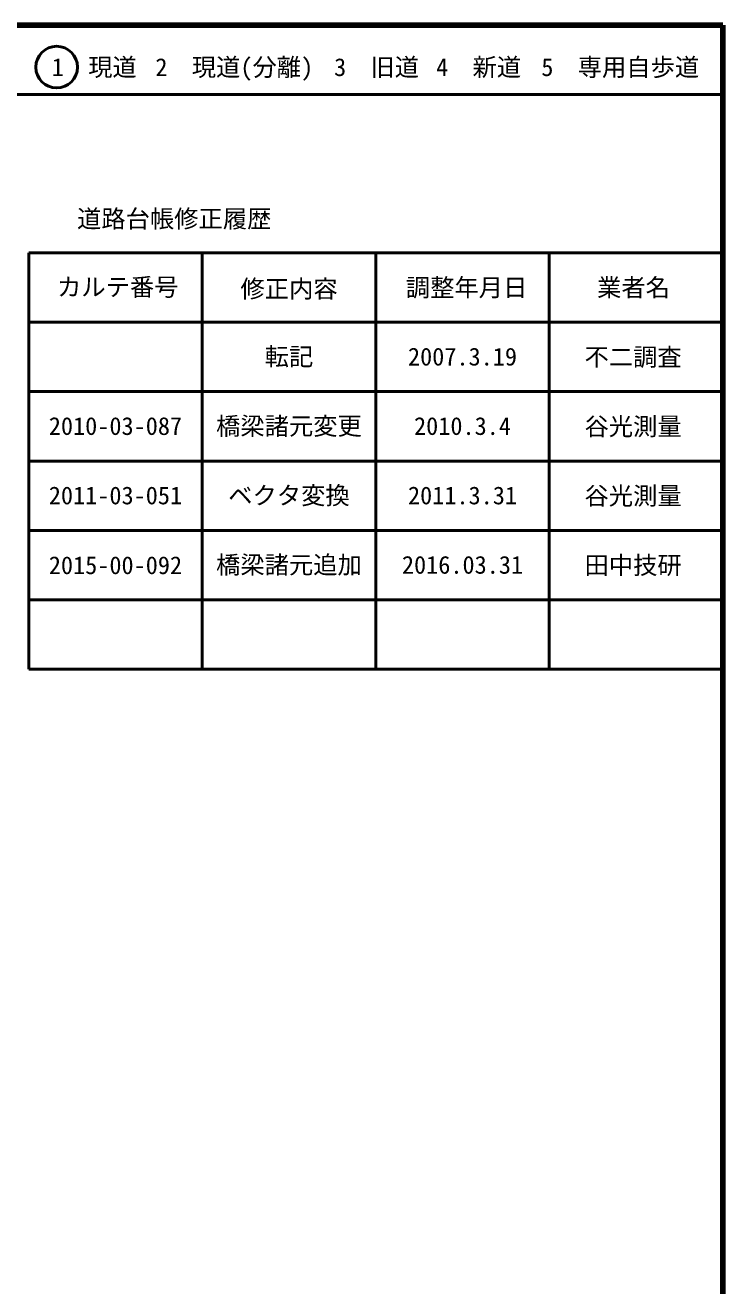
# Model space of a CAD drawing. Units: millimetres on the paper, enlarged 1000 times. Extents: x 40000 to 680000, y 20000 to 380000.
# Drawn here: x 579500 to 680000, y 198357 to 380000 of the extents above; entities that cross this region are included whole.
import ezdxf
from ezdxf.enums import TextEntityAlignment as Align

# ---------------------------------------------------------------- set-up
doc = ezdxf.new("R2010")
doc.units = ezdxf.units.MM
doc.header["$LTSCALE"] = 1000
doc.layers.add('M-TTL-TXT', color=7, linetype='Continuous')
doc.layers.add('S-TTL-TXT', color=7, linetype='Continuous')
for name, color, linetype, lineweight in [('S-TTL', 2, 'Continuous', 140), ('S-TTL-FRAM', 2, 'Continuous', 50), ('S-TTL-LINE', 7, 'Continuous', 50)]:
    doc.layers.add(name, color=color, linetype=linetype, lineweight=lineweight)
doc.styles.add('ＭＳ ゴシック', font='')
doc.styles.get('ＭＳ ゴシック').set_extended_font_data('MS Gothic')

msp = doc.modelspace()

# ---------------------------------------------------------------- linework, layer by layer
at = {"layer": 'S-TTL'}
for p, q in [((680000, 380000), (40000, 380000)), ((680000, 20000), (680000, 380000))]:
    msp.add_line(p, q, dxfattribs=at)
at = {"layer": 'S-TTL-FRAM'}
for p, q in [((580000, 347197), (580000, 287197)), ((580000, 347197), (680000, 347197)), ((580000, 287197), (680000, 287197))]:
    msp.add_line(p, q, dxfattribs=at)
at = {"layer": 'S-TTL-LINE'}
for p, q in [((40000, 370000), (680000, 370000)), ((605000, 347197), (605000, 287197)), ((630000, 347197), (630000, 287197)), ((655000, 347197), (655000, 287197)), ((580000, 337197), (680000, 337197)), ((580000, 327197), (680000, 327197)), ((580000, 317197), (680000, 317197)), ((580000, 307197), (680000, 307197)), ((580000, 297197), (680000, 297197))]:
    msp.add_line(p, q, dxfattribs=at)
msp.add_circle((584031, 373958), 3000, dxfattribs=at)

# ---------------------------------------------------------------- texts
at = {"layer": 'M-TTL-TXT', "style": 'ＭＳ ゴシック'}
for s, p in [('2015-00-092', (592500, 302189)), ('橋梁諸元追加', (617500, 302245)), ('2016.03.31', (642500, 302245)), ('田中技研', (667077, 302189))]:
    msp.add_text(s, height=2566, dxfattribs=at).set_placement(p, align=Align.MIDDLE_CENTER)
at = {"layer": 'S-TTL-TXT', "style": 'ＭＳ ゴシック'}
for s, p in [('1\u3000現道', (589448, 373958)), ('2\u3000現道(分離)', (609619, 373958)), ('3\u3000旧道', (630121, 373958)), ('4\u3000新道', (644824, 373958)), ('5\u3000専用自歩道', (665228, 373958)), ('道路台帳修正履歴', (600968, 352113)), ('カルテ番号', (592839, 342277)), ('修正内容', (617509, 342023)), ('調整年月日', (643089, 342197)), ('業者名', (667134, 342197)), ('転記', (617500, 332245)), ('2007.3.19', (642500, 332245)), ('不二調査', (667077, 332189)), ('2010-03-087', (592500, 322245)), ('橋梁諸元変更', (617500, 322245)), ('2010.3.4', (642500, 322245)), ('谷光測量', (667077, 322189)), ('2011-03-051', (592500, 312245)), ('ベクタ変換', (617500, 312245)), ('2011.3.31', (642500, 312245)), ('谷光測量', (667077, 312189))]:
    msp.add_text(s, height=2566, dxfattribs=at).set_placement(p, align=Align.MIDDLE_CENTER)

doc.saveas('drawing.dxf')
